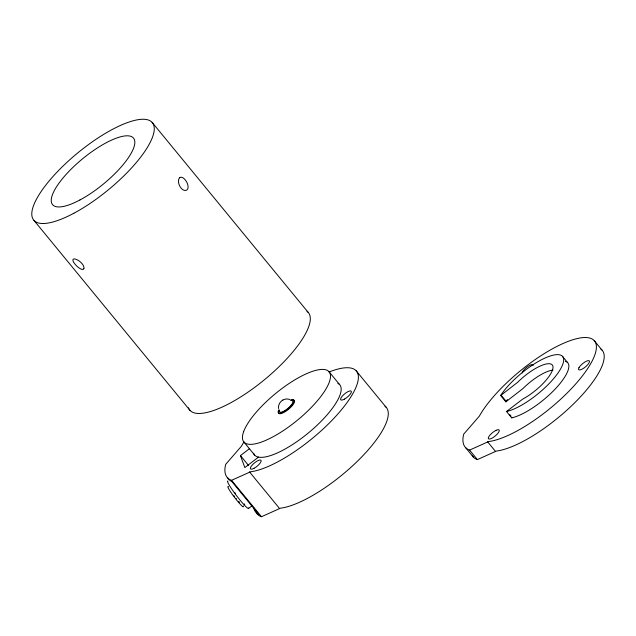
<?xml version="1.0" encoding="UTF-8"?>
<svg xmlns="http://www.w3.org/2000/svg" width="636" height="636" viewBox="0 0 636 636"><rect width="100%" height="100%" fill="white"/><g stroke="black" fill="none" stroke-linecap="round" stroke-linejoin="round"><path stroke-width="0.95" d="M552.994 370.072A28.898 9.023 -39.4 0 0 522.903 388.596L505.858 401.857L500.659 395.528L501.073 394.877A42.262 13.197 -39.4 0 1 549.13 356.375A42.262 13.197 -39.4 0 1 556.428 375.153A42.262 13.197 -39.4 0 1 507.448 411.293L506.51 411.508L511.71 417.844L512.648 417.629A42.262 13.197 -39.4 0 0 555.602 388.588A42.262 13.197 -39.4 0 0 565.325 361.28M505.858 401.857L506.272 401.205M179.71 177.73A7.123 3.713 62.2 0 1 182.945 177.818L183.224 177.985A7.076 3.323 60.7 0 1 186.897 182.445L187.087 182.85A7.123 3.713 62.2 0 1 188.018 187.851L187.954 188.169A7.115 4.054 63.8 0 1 186.292 190.267L186.038 190.355A7.115 4.38 65.5 0 1 180.982 187.978A7.115 4.38 65.5 0 1 178.509 181.196L178.525 180.815A7.115 4.054 63.8 0 1 179.519 177.905L179.71 177.73M258.542 457.093L244.836 467.587L240.448 455.599L249.582 448.603M248.565 508.442L251.594 506.129M500.659 395.528L517.696 382.268A28.898 9.023 -39.4 0 1 552.843 366.026A28.898 9.023 -39.4 0 1 522.744 399.074L506.51 411.508M511.71 417.844L512.139 417.51M289.746 399.464C283.95 397.309 277.63 402.469 278.568 408.566M282.821 400.06L282.297 400.354M243.922 442.012A76.765 23.969 -39.4 0 0 241.306 446.353L225.708 464.328L225.319 465.957A90.566 28.278 -39.4 0 0 230.407 479.87L231.56 480.315L250.6 471.761A76.765 23.969 -39.4 0 0 343.742 406.945A76.765 23.969 -39.4 0 0 329.098 371.996M256.308 512.688A90.566 28.278 -39.4 0 0 260.315 516.281L261.468 516.726L280.508 508.172A76.765 23.969 -39.4 0 0 357.432 461.227A76.765 23.969 -39.4 0 0 384.971 406.221M469.583 450.105L488.623 441.551A76.765 23.969 -39.4 0 0 581.344 377.259A76.765 23.969 -39.4 0 0 568.21 341.365A76.765 23.969 -39.4 0 0 479.329 416.143L463.731 434.118L463.342 435.74A90.566 28.278 -39.4 0 0 468.438 449.652L469.583 450.105L477.382 459.597L496.43 451.051A76.765 23.969 -39.4 0 0 573.354 404.099A76.765 23.969 -39.4 0 0 600.893 349.1M477.382 459.597L476.237 459.152A90.566 28.278 -39.4 0 1 472.23 455.567M594.223 340.618L602.022 350.118M562.407 356.263L567.606 362.592M501.089 395.195L506.296 401.523M509.826 414.696L510.986 416.103M487.478 441.646L495.285 451.147M465.488 447.49L473.287 456.99M152.091 122.351L308.134 312.316M356.2 370.828L386.108 407.239M328.947 371.623L339.608 384.605M244.009 442.139L254.67 455.122M240.448 455.599L248.549 465.457M249.455 471.856L279.363 508.267M33.978 220.414L190.013 410.379M231.56 480.315L261.468 516.726M306.997 311.298A76.765 23.969 -39.4 0 1 306.377 332.087L304.906 334.854A76.765 23.969 -39.4 0 1 202.534 413.249L200.125 413.448A76.765 23.969 -39.4 0 1 188.447 407.771M244.733 504.324A12.72 1.312 52.6 0 1 244.272 503.927M235.479 493.488A12.72 1.312 52.6 0 1 234.724 492.439M248.62 507.902A17.252 1.781 52.6 0 1 236.711 495.905A17.252 1.781 52.6 0 1 228.085 481.126M239.51 502.265A7.545 0.779 52.6 0 1 239.231 502.011M238.905 501.701A7.545 0.779 52.6 0 1 238.548 501.335M236.361 498.839A7.545 0.779 52.6 0 1 235.884 498.242M234.445 496.374A7.545 0.779 52.6 0 1 233.976 495.746M243.286 505.97A12.72 1.312 52.6 0 1 234.62 497.487A12.72 1.312 52.6 0 1 228.562 486.763M522.204 372.966A6.901 2.154 -39.4 0 1 527.785 366.511A6.901 2.154 -39.4 0 1 533.207 365.39M506.646 400.656A42.262 13.197 -39.4 0 1 507.425 399.535M337.811 383.285A55.205 17.236 -39.4 0 1 316.545 425.762A55.205 17.236 -39.4 0 1 258.9 457.181L257.604 456.879A55.205 17.236 -39.4 0 1 253.541 453.245M292.942 400.004A10.136 3.164 -39.4 0 1 289.102 408.805A10.136 3.164 -39.4 0 1 278.393 412.565M278.743 411.095A10.136 3.164 -39.4 0 1 278.91 410.745M291.121 400.402A10.136 3.164 -39.4 0 1 292.282 400.084M253.724 507.592A90.566 28.278 -39.4 0 0 259.019 514.699L231.75 481.468A90.566 28.278 -39.4 0 1 227.704 477.867M290.27 400.163A10.025 3.132 -39.4 0 1 293.085 403.455A10.025 3.132 -39.4 0 1 282.503 412.422A10.025 3.132 -39.4 0 1 278.799 409.878M291.598 400.561A8.626 2.695 -39.4 0 1 287.281 408.916A8.626 2.695 -39.4 0 1 279.514 410.005M243.644 431.645L243.087 433.362A55.205 17.236 -39.4 0 0 246.943 443.896L248.239 444.198A55.205 17.236 -39.4 0 0 317.801 400.275A55.205 17.236 -39.4 0 0 307.864 373.117A55.205 17.236 -39.4 0 0 243.644 431.645M83.801 268.702L83.769 268.782A7.115 2.79 42.6 0 1 81.925 269.37L81.654 269.306A7.123 2.401 43.8 0 1 77.513 266.762L77.179 266.468A7.076 1.988 45.1 0 1 73.522 262.016L73.379 261.73A7.123 2.401 43.8 0 1 73.339 259.186L73.49 259.106A7.115 2.79 42.6 0 1 76.002 259.321L76.336 259.448A7.115 3.172 41.2 0 1 82.084 263.717A7.115 3.172 41.2 0 1 83.857 268.607L83.801 268.702M578.991 367.664L578.855 367.918A6.901 2.154 -39.4 0 0 583.872 368.085A6.901 2.154 -39.4 0 0 589.254 360.811A6.901 2.154 -39.4 0 0 580.7 365.43L580.43 365.724A6.901 2.154 -39.4 0 0 578.991 367.664M496.016 430.357L495.698 430.516A6.901 2.154 -39.4 0 0 488.392 437.568A6.901 2.154 -39.4 0 0 493.425 437.322A6.901 2.154 -39.4 0 0 499.26 430.341L499.228 430.214A6.901 2.154 -39.4 0 0 496.016 430.357M79.937 199.966A52.398 16.361 -39.4 0 0 133.958 138.735A52.398 16.361 -39.4 0 0 65.198 175.441A52.398 16.361 -39.4 0 0 79.937 199.966M73.848 213.259A76.765 23.969 -39.4 0 0 152.99 123.559A76.765 23.969 -39.4 0 0 52.255 177.325A76.765 23.969 -39.4 0 0 73.848 213.259M344.513 399.082A6.789 2.123 -39.4 0 0 351.239 391.188A6.789 2.123 -39.4 0 0 342.2 396.22A6.789 2.123 -39.4 0 0 344.513 399.082M254.034 468.311A6.789 2.123 -39.4 0 0 261.062 460.369A6.789 2.123 -39.4 0 0 252.158 465.107A6.789 2.123 -39.4 0 0 254.034 468.311"/></g></svg>
